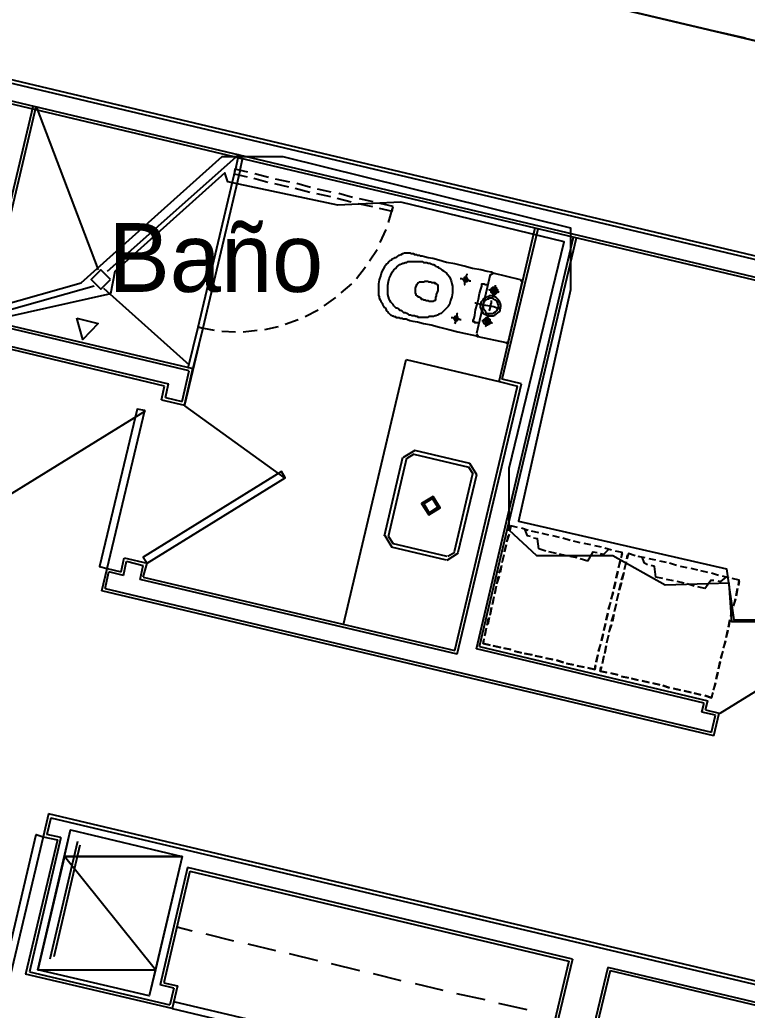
# Model space of a CAD drawing. Header units: feet. Extents: x -84 to 198, y -22 to 181.
# Drawn here: x 33.78 to 46.47, y 39.23 to 56.52 of the extents above; entities that cross this region are included whole.
import ezdxf
from ezdxf.enums import TextEntityAlignment as Align

# ---------------------------------------------------------------- set-up
doc = ezdxf.new("R2010")
doc.units = ezdxf.units.FT
for name, color, linetype in [('A-AREA-COMUN', 252, 'CONTINUOUS'), ('A-AREA-UNIDAD', 30, 'CONTINUOUS'), ('A-LINEA', 7, 'CONTINUOUS'), ('A-LINEA-FINA', 9, 'CONTINUOUS'), ('A-MURO-CONCRETO', 8, 'CONTINUOUS'), ('A-NOMBRE-ESPACIO', 2, 'CONTINUOUS')]:
    doc.layers.add(name, color=color, linetype=linetype)

msp = doc.modelspace()

# ---------------------------------------------------------------- linework, layer by layer
at = {"layer": 'A-AREA-COMUN'}
msp.add_lwpolyline([(33.408, 51.52), (34.848, 51.9289), (37.312, 54.1333), (38.368, 54.1333), (43.392, 52.8889), (43.392, 51.8044), (42.48, 47.7689), (46.112, 46.9333), (46.24, 46.0444), (46.88, 46.0444)], dxfattribs=at)
at = {"layer": 'A-AREA-UNIDAD'}
msp.add_lwpolyline([(47.2, 46.0089), (46.208, 46.0089), (46.16, 46.6844), (45.04, 46.6489), (44.128, 47.1644), (42.8, 47.1644), (42.32, 47.6089), (42.32, 48.6933), (43.28, 52.64), (40.432, 53.3333), (39.328, 53.28), (37.408, 53.6889), (37.36, 53.8489), (35.44, 52.1244), (35.36, 51.7333), (33.52, 51.3244)], dxfattribs=at)
at = {"layer": 'A-LINEA'}
for p, q in [((57.1067, 49.5378), (27.7867, 56.4844)), ((27.8267, 56.4311), (57.0933, 49.4844)), ((29.2267, 56.4578), (57.1867, 49.8311)), ((57.1867, 49.8844), (29.2933, 56.4978)), ((45.2133, 56.4844), (45.7067, 56.3644)), ((45.9467, 56.3111), (46.44, 56.2044)), ((33.12, 51.2444), (34.0133, 55.0044)), ((33.1867, 51.2844), (34.0667, 55.0044)), ((34.0667, 55.0044), (35.1467, 52.1511)), ((37.6, 54.1644), (35.3067, 52.1244)), ((37.5867, 53.9378), (37.5867, 53.9378)), ((37.5867, 53.9378), (37.5867, 53.9378)), ((37.5733, 53.8578), (37.5733, 53.8578)), ((38.12, 53.7644), (37.88, 53.8311)), ((37.8667, 53.7511), (38.1067, 53.6844)), ((38.2267, 53.6578), (38.4667, 53.6044)), ((38.4933, 53.6844), (38.24, 53.7378)), ((38.8533, 53.5911), (38.6133, 53.6578)), ((38.5867, 53.5778), (38.84, 53.5111)), ((38.96, 53.4844), (39.2, 53.4311)), ((39.2133, 53.5111), (38.9733, 53.5644)), ((39.5867, 53.4178), (39.3467, 53.4844)), ((39.32, 53.4044), (39.56, 53.3378)), ((39.68, 53.3111), (39.9333, 53.2578)), ((39.9467, 53.3378), (39.7067, 53.3911)), ((40.2933, 53.2578), (40.0667, 53.3111)), ((40.2133, 52.9778), (40.2933, 53.2578)), ((40.0667, 52.6311), (40.1733, 52.8578)), ((42.1467, 50.2044), (42.7733, 52.8844)), ((42.2, 50.2444), (42.8267, 52.8711)), ((41.7467, 45.5378), (43.44, 52.7244)), ((41.8, 45.5778), (43.4933, 52.7111)), ((39.88, 52.3111), (40.0133, 52.5111)), ((39.6533, 52.0044), (39.8133, 52.2044)), ((41.9867, 52.0711), (41.7467, 51.0444)), ((42.0441, 52.0965), (41.9879, 52.0619)), ((42.52, 51.9778), (42.04, 52.0978)), ((35.08, 51.8711), (33.2, 51.3378)), ((39.3867, 51.7511), (39.5733, 51.9111)), ((42.3067, 50.9111), (42.5467, 51.9378)), ((42.5587, 51.9204), (42.5241, 51.9765)), ((35.24, 51.8311), (36.7333, 50.4978)), ((39.0933, 51.5244), (39.2933, 51.6711)), ((36.3067, 50.1244), (31.16, 51.3511)), ((31.2267, 51.3911), (36.3733, 50.1644)), ((38.76, 51.3378), (38.9867, 51.4578)), ((36.7333, 50.3911), (33.12, 51.2444)), ((33.1867, 51.2844), (36.8, 50.4311)), ((38.4133, 51.2044), (38.64, 51.2844)), ((36.8933, 51.1511), (37.1733, 51.0978)), ((37.3067, 51.0844), (37.5467, 51.0711)), ((37.68, 51.0711), (37.92, 51.0978)), ((38.0533, 51.1111), (38.2933, 51.1644)), ((41.7479, 51.0352), (41.7826, 50.979)), ((36.9067, 50.8444), (36.6533, 49.7911)), ((41.7733, 50.9911), (42.2667, 50.8844)), ((42.2626, 50.8724), (42.3187, 50.907)), ((39.4267, 45.9644), (40.52, 50.5911)), ((40.52, 50.5911), (42.1467, 50.2044)), ((36.6133, 49.8578), (36.7333, 50.3911)), ((36.6533, 49.7911), (36.8, 50.4311)), ((36.7733, 50.4711), (36.7733, 50.4711)), ((36.32, 49.9244), (36.3733, 50.1644)), ((41.4133, 45.4444), (42.5333, 50.1644)), ((42.1467, 50.2044), (42.4667, 50.1244)), ((42.5333, 50.1644), (42.2, 50.2444)), ((36.2533, 49.8844), (36.3067, 50.1244)), ((41.3733, 45.5111), (42.4667, 50.1244)), ((36.2533, 49.8844), (36.6533, 49.7911)), ((36.32, 49.9244), (36.6133, 49.8578)), ((35.9664, 49.6881), (32.5563, 47.5842)), ((38.418, 48.5122), (36.6597, 49.7815)), ((40.6717, 49), (40.4712, 48.8762)), ((40.6564, 48.9351), (40.536, 48.8608)), ((40.6533, 48.9378), (41.6133, 48.7111)), ((40.6667, 49.0044), (41.6267, 48.7778)), ((40.1467, 47.5111), (40.4667, 48.8844)), ((40.2133, 47.4978), (40.5333, 48.8711)), ((41.7555, 48.5727), (41.6317, 48.7733)), ((41.68, 48.5911), (41.36, 47.2311)), ((41.7467, 48.5778), (41.4267, 47.2178)), ((41.6906, 48.5881), (41.6164, 48.7084)), ((42.32, 47.5911), (42.3467, 47.6578)), ((42.4667, 47.6578), (42.3467, 47.6844)), ((42.6533, 47.6044), (42.5333, 47.6444)), ((42.6533, 47.6044), (42.5333, 47.6444)), ((42.84, 47.5644), (42.7067, 47.5911)), ((42.84, 47.5644), (42.7067, 47.5911)), ((43.0133, 47.5244), (42.8933, 47.5511)), ((43.0133, 47.5244), (42.8933, 47.5511)), ((40.1512, 47.5162), (40.2749, 47.3156)), ((40.216, 47.5008), (40.2903, 47.3805)), ((41.24, 47.1511), (40.28, 47.3778)), ((42.32, 47.5378), (42.28, 47.4178)), ((42.28, 47.4044), (42.3067, 47.5244)), ((43.2, 47.4844), (43.08, 47.5111)), ((43.2, 47.4844), (43.08, 47.5111)), ((43.3867, 47.4311), (43.2533, 47.4711)), ((43.3867, 47.4311), (43.2533, 47.4711)), ((43.56, 47.3911), (43.44, 47.4178)), ((43.56, 47.3911), (43.44, 47.4178)), ((43.7467, 47.3511), (43.6267, 47.3778)), ((43.7467, 47.3511), (43.6267, 47.3778)), ((41.2267, 47.0844), (40.2667, 47.3111)), ((41.2349, 47.0889), (41.4355, 47.2127)), ((41.2503, 47.1538), (41.3706, 47.2281)), ((42.2667, 47.3511), (42.24, 47.2311)), ((42.24, 47.2311), (42.2667, 47.3511)), ((42.96, 47.2444), (42.84, 47.2844)), ((43.1467, 47.2044), (43.0133, 47.2311)), ((43.9333, 47.3111), (43.8133, 47.3378)), ((43.9333, 47.3111), (43.8133, 47.3378)), ((44.1067, 47.2578), (43.9867, 47.2978)), ((44.1067, 47.2578), (43.9867, 47.2978)), ((44.2933, 47.2178), (44.1733, 47.2444)), ((44.2933, 47.2044), (44.2667, 47.1244)), ((44.52, 47.1644), (44.4, 47.2044)), ((35.5467, 46.8844), (35.6, 47.1244)), ((35.5867, 46.8178), (35.64, 47.0711)), ((35.6, 47.1244), (36, 47.0311)), ((35.64, 47.0711), (35.9333, 46.9911)), ((35.9333, 46.7911), (36, 47.0311)), ((42.2267, 47.1778), (42.2, 47.0578)), ((42.2, 47.0444), (42.2267, 47.1644)), ((43.32, 47.1644), (43.2, 47.1911)), ((43.5067, 47.1244), (43.3867, 47.1511)), ((43.6933, 47.0711), (43.56, 47.1111)), ((44.2267, 46.9511), (44.2667, 47.0844)), ((44.2533, 47.0711), (44.2267, 46.9511)), ((44.36, 47.0578), (44.3333, 46.9378)), ((44.3333, 46.9244), (44.36, 47.0444)), ((44.3733, 47.1111), (44.3867, 47.1778)), ((44.6933, 47.1244), (44.5733, 47.1511)), ((44.6933, 47.1244), (44.5733, 47.1511)), ((44.88, 47.0844), (44.76, 47.1111)), ((44.88, 47.0844), (44.76, 47.1111)), ((45.0667, 47.0444), (44.9467, 47.0711)), ((45.0667, 47.0444), (44.9467, 47.0711)), ((45.24, 46.9911), (45.12, 47.0311)), ((45.24, 46.9911), (45.12, 47.0311)), ((35.2133, 46.5511), (35.3067, 46.9378)), ((35.2667, 46.5911), (35.3333, 46.8844)), ((35.3067, 46.9378), (35.5467, 46.8844)), ((35.5867, 46.8178), (35.3333, 46.8844)), ((35.88, 46.7511), (35.9333, 46.9911)), ((42.1467, 46.8578), (42.1867, 46.9778)), ((42.1867, 46.9911), (42.16, 46.8711)), ((44.1867, 46.7778), (44.2133, 46.8978)), ((44.2133, 46.8844), (44.1867, 46.7644)), ((44.28, 46.7378), (44.32, 46.8578)), ((44.32, 46.8711), (44.2933, 46.7511)), ((45.4267, 46.9511), (45.3067, 46.9778)), ((45.4267, 46.9511), (45.3067, 46.9778)), ((45.6133, 46.9111), (45.4933, 46.9378)), ((45.6133, 46.9111), (45.4933, 46.9378)), ((45.7867, 46.8711), (45.6667, 46.8978)), ((45.7867, 46.8711), (45.6667, 46.8978)), ((45.9733, 46.8178), (45.8533, 46.8578)), ((45.9733, 46.8178), (45.8533, 46.8578)), ((41.4133, 45.4444), (35.88, 46.7511)), ((35.9333, 46.7911), (41.3733, 45.5111)), ((42.1467, 46.8044), (42.1067, 46.6844)), ((42.1067, 46.6711), (42.1333, 46.8044)), ((44.1467, 46.5911), (44.1733, 46.7111)), ((44.1733, 46.6978), (44.1467, 46.5778)), ((44.28, 46.6978), (44.24, 46.5644)), ((44.24, 46.5644), (44.2667, 46.6844)), ((45, 46.7644), (44.88, 46.7911)), ((45.1867, 46.7244), (45.0667, 46.7511)), ((45.3733, 46.6844), (45.2533, 46.7111)), ((46.16, 46.7778), (46.04, 46.8044)), ((46.16, 46.7778), (46.04, 46.8044)), ((46.3333, 46.7378), (46.2133, 46.7644)), ((46.3333, 46.7111), (46.32, 46.6444)), ((45.8933, 44.0178), (35.2133, 46.5511)), ((35.2667, 46.5911), (45.8533, 44.0844)), ((42.0933, 46.6311), (42.0667, 46.5111)), ((42.0667, 46.4978), (42.0933, 46.6178)), ((44.1333, 46.5244), (44.0933, 46.4044)), ((44.1067, 46.4044), (44.1333, 46.5378)), ((44.2267, 46.5111), (44.2, 46.3911)), ((45.5467, 46.6311), (45.4267, 46.6711)), ((45.7333, 46.5911), (45.6133, 46.6178)), ((49.4064, 46.5148), (45.9963, 44.4109)), ((46.28, 46.4711), (46.3067, 46.5911)), ((46.3067, 46.5911), (46.28, 46.4578)), ((42.0533, 46.4444), (42.0267, 46.3244)), ((42.0267, 46.3111), (42.0533, 46.4311)), ((44.0533, 46.2311), (44.0933, 46.3511)), ((44.08, 46.3378), (44.0533, 46.2178)), ((44.2, 46.3778), (44.2267, 46.4978)), ((46.2667, 46.4044), (46.2267, 46.2844)), ((46.24, 46.2978), (46.2667, 46.4178)), ((42.0133, 46.2578), (41.9867, 46.1378)), ((41.9867, 46.1244), (42.0133, 46.2578)), ((44.0133, 46.0444), (44.04, 46.1644)), ((44.1867, 46.3244), (44.16, 46.2044)), ((44.16, 46.1911), (44.1867, 46.3111)), ((46.1867, 46.1111), (46.2133, 46.2311)), ((46.2133, 46.2178), (46.1867, 46.0978)), ((41.9333, 45.9511), (41.96, 46.0711)), ((41.9733, 46.0844), (41.9467, 45.9644)), ((44.04, 46.1511), (44.0133, 46.0311)), ((44.1067, 46.0178), (44.1467, 46.1378)), ((44.1467, 46.1378), (44.12, 46.0178)), ((46.1467, 45.9244), (46.1733, 46.0444)), ((46.1733, 46.0444), (46.1467, 45.9111)), ((41.92, 45.8978), (41.8933, 45.7778)), ((41.8933, 45.7644), (41.92, 45.8844)), ((43.9733, 45.8578), (44, 45.9778)), ((44, 45.9778), (43.9733, 45.8578)), ((44.1067, 45.9644), (44.0667, 45.8444)), ((44.0667, 45.8311), (44.0933, 45.9511)), ((46.1067, 45.7378), (46.1333, 45.8711)), ((46.1333, 45.8578), (46.1067, 45.7378)), ((41.88, 45.7111), (41.8667, 45.6311)), ((43.9333, 45.6844), (43.96, 45.8044)), ((43.96, 45.7911), (43.9333, 45.6711)), ((44.0533, 45.7778), (44.0267, 45.6578)), ((44.0267, 45.6444), (44.0533, 45.7644)), ((46.0933, 45.6711), (46.0533, 45.5511)), ((46.0667, 45.5644), (46.0933, 45.6844)), ((45.72, 44.5911), (41.7467, 45.5378)), ((41.8, 45.5778), (45.7867, 44.6311)), ((41.8667, 45.6311), (41.9867, 45.6044)), ((42.04, 45.5911), (42.1733, 45.5644)), ((42.1733, 45.5644), (42.04, 45.5911)), ((42.2267, 45.5511), (42.3467, 45.5244)), ((42.3467, 45.5244), (42.2267, 45.5511)), ((42.4133, 45.4978), (42.5333, 45.4711)), ((42.5333, 45.4711), (42.4133, 45.4978)), ((43.88, 45.4978), (43.92, 45.6178)), ((43.9067, 45.6044), (43.88, 45.4844)), ((44.0133, 45.5911), (43.9867, 45.4711)), ((43.9867, 45.4578), (44.0133, 45.5911)), ((46.0133, 45.3778), (46.0533, 45.4978)), ((46.04, 45.4844), (46.0133, 45.3644)), ((42.5867, 45.4578), (42.72, 45.4311)), ((42.72, 45.4311), (42.5867, 45.4578)), ((42.7733, 45.4178), (42.8933, 45.3911)), ((42.8933, 45.3911), (42.7733, 45.4178)), ((42.96, 45.3778), (43.08, 45.3511)), ((43.08, 45.3511), (42.96, 45.3778)), ((43.1467, 45.3378), (43.2667, 45.2978)), ((43.2667, 45.2978), (43.1467, 45.3378)), ((43.84, 45.3111), (43.8667, 45.4311)), ((43.8667, 45.4311), (43.84, 45.2978)), ((43.9733, 45.4178), (43.9467, 45.2978)), ((43.9467, 45.2844), (43.9733, 45.4044)), ((45.9733, 45.1911), (46, 45.3244)), ((46, 45.3111), (45.9733, 45.1911)), ((43.32, 45.2844), (43.44, 45.2578)), ((43.44, 45.2578), (43.32, 45.2844)), ((43.5067, 45.2444), (43.6267, 45.2178)), ((43.6267, 45.2178), (43.5067, 45.2444)), ((43.9333, 45.2311), (43.9067, 45.1511)), ((43.9067, 45.1511), (44.0267, 45.1244)), ((45.9333, 45.0178), (45.96, 45.1378)), ((45.96, 45.1244), (45.9333, 45.0044)), ((44.0933, 45.1111), (44.2133, 45.0844)), ((44.2133, 45.0844), (44.0933, 45.1111)), ((44.28, 45.0578), (44.4, 45.0311)), ((44.4, 45.0311), (44.28, 45.0578)), ((44.4533, 45.0178), (44.5733, 44.9911)), ((44.5733, 44.9911), (44.4533, 45.0178)), ((44.64, 44.9778), (44.76, 44.9511)), ((44.76, 44.9511), (44.64, 44.9778)), ((45.8933, 44.8311), (45.92, 44.9511)), ((44.8267, 44.9378), (44.9467, 44.9111)), ((44.9467, 44.9111), (44.8267, 44.9378)), ((45, 44.8978), (45.12, 44.8578)), ((45.12, 44.8578), (45, 44.8978)), ((45.1867, 44.8444), (45.3067, 44.8178)), ((45.3067, 44.8178), (45.1867, 44.8444)), ((45.3733, 44.8044), (45.4933, 44.7778)), ((45.4933, 44.7778), (45.3733, 44.8044)), ((45.92, 44.9378), (45.88, 44.8178)), ((45.5467, 44.7644), (45.6667, 44.7378)), ((45.6667, 44.7378), (45.5467, 44.7644)), ((45.7467, 44.4711), (45.7867, 44.6311)), ((45.68, 44.4311), (45.72, 44.5911)), ((45.92, 44.3778), (45.68, 44.4311)), ((45.7467, 44.4711), (45.9867, 44.4178)), ((45.8533, 44.0844), (45.92, 44.3778)), ((45.8933, 44.0178), (45.9867, 44.4178)), ((34.28, 42.6578), (34.1867, 42.2578)), ((34.32, 42.5911), (34.2533, 42.2978)), ((66.2, 35.0978), (34.28, 42.6578)), ((34.32, 42.5911), (66.1867, 35.0444)), ((34.44, 42.2044), (33.88, 39.8578)), ((34.4933, 42.2444), (33.9467, 39.8978)), ((34.1867, 42.2578), (34.44, 42.2044)), ((34.4933, 42.2444), (34.2533, 42.2978)), ((34.7867, 42.1778), (34.3067, 40.1244)), ((34.8267, 42.1111), (34.3733, 40.1644)), ((36.7067, 41.7244), (36.2267, 39.6711)), ((43.4267, 40.1244), (36.7067, 41.7244)), ((36.7467, 41.6578), (36.2933, 39.7111)), ((36.7467, 41.6578), (43.36, 40.0844)), ((36.52, 40.6844), (36.7867, 40.6178)), ((37.0267, 40.5644), (37.5067, 40.4444)), ((37.76, 40.3911), (38.24, 40.2711)), ((38.48, 40.2178), (38.9733, 40.0978)), ((43.4267, 40.1244), (42.9333, 38.0844)), ((39.2133, 40.0444), (39.7067, 39.9244)), ((43.36, 40.0844), (42.8933, 38.1378)), ((44.04, 39.9778), (43.0933, 36.0044)), ((49, 38.8044), (44.04, 39.9778)), ((36.44, 39.2578), (33.88, 39.8578)), ((33.9467, 39.8978), (36.4, 39.3244)), ((39.9467, 39.8711), (40.4267, 39.7511)), ((44.08, 39.9244), (43.1333, 35.9511)), ((44.08, 39.9244), (48.9467, 38.7644)), ((36.4667, 39.6178), (36.2267, 39.6711)), ((36.2933, 39.7111), (36.5333, 39.6578)), ((36.4667, 39.6178), (36.4, 39.3244)), ((36.5333, 39.6578), (36.44, 39.2578)), ((40.68, 39.6978), (41.16, 39.5778)), ((41.4, 39.5244), (41.8933, 39.4178)), ((42.1333, 39.3511), (42.6267, 39.2444))]:
    msp.add_line(p, q, dxfattribs=at)
for points in [[(44.2533, 56.7111), (49.9467, 55.3644), (50.4, 57.3111), (44.72, 58.6578), (44.2533, 56.7111)], [(37.5867, 54.1111), (37.5467, 53.9111), (37.6267, 53.8978), (37.6667, 54.0844), (37.5867, 54.1111)], [(37.6267, 53.8978), (36.9733, 51.1378), (36.8933, 51.1511), (37.5467, 53.9111), (37.6267, 53.8978)], [(37.76, 53.8578), (37.5333, 53.9111), (37.52, 53.8311), (37.7467, 53.7778)], [(40.0533, 53.2311), (40.28, 53.1778), (40.2933, 53.2578)], [(42.04, 52.0978), (42.0133, 52.1111), (41.9333, 52.1244), (41.8267, 52.1511), (41.68, 52.1778), (41.5333, 52.2178), (41.3733, 52.2578), (41.2267, 52.2844), (41.0933, 52.3244), (40.9867, 52.3511), (40.9067, 52.3644), (40.84, 52.3778), (40.8, 52.3911), (40.7733, 52.3911), (40.76, 52.4044), (40.7467, 52.4044), (40.7333, 52.4044), (40.72, 52.4044), (40.7067, 52.4178), (40.6933, 52.4178), (40.68, 52.4178), (40.6667, 52.4178), (40.6533, 52.4311), (40.64, 52.4311), (40.6267, 52.4311), (40.6133, 52.4311), (40.6, 52.4444), (40.5867, 52.4444), (40.56, 52.4444), (40.5467, 52.4444), (40.5333, 52.4444), (40.52, 52.4444), (40.5067, 52.4444), (40.4933, 52.4444), (40.4667, 52.4311), (40.4533, 52.4311), (40.44, 52.4178), (40.4267, 52.4178), (40.4, 52.4044), (40.3867, 52.4044), (40.3733, 52.3911), (40.36, 52.3778), (40.3333, 52.3644), (40.32, 52.3644), (40.3067, 52.3511), (40.28, 52.3378), (40.2667, 52.3244), (40.24, 52.3111), (40.2267, 52.2978), (40.2, 52.2711), (40.1867, 52.2578), (40.16, 52.2311), (40.1467, 52.2044), (40.12, 52.1644), (40.0933, 52.1111), (40.08, 52.0578), (40.0533, 51.9778), (40.04, 51.9111), (40.04, 51.8444), (40.04, 51.8044), (40.04, 51.7511), (40.04, 51.7111), (40.0533, 51.6844), (40.0533, 51.6578), (40.0667, 51.6311), (40.08, 51.6044), (40.0933, 51.5911), (40.1067, 51.5644), (40.1067, 51.5511), (40.12, 51.5244), (40.1333, 51.5111), (40.1467, 51.4978), (40.16, 51.4844), (40.1733, 51.4578), (40.1733, 51.4444), (40.1867, 51.4311), (40.2, 51.4178), (40.2133, 51.4044), (40.2267, 51.3911), (40.24, 51.3778), (40.2533, 51.3644), (40.2667, 51.3644), (40.28, 51.3511), (40.2933, 51.3511), (40.3067, 51.3378), (40.32, 51.3378), (40.3333, 51.3378), (40.3467, 51.3244), (40.36, 51.3244), (40.3733, 51.3244), (40.4, 51.3244), (40.4133, 51.3111), (40.4267, 51.3111), (40.44, 51.3111), (40.4533, 51.3111), (40.4667, 51.2978), (40.48, 51.2978), (40.4933, 51.2978), (40.52, 51.2978), (40.5467, 51.2844), (40.5867, 51.2711), (40.64, 51.2578), (40.72, 51.2444), (40.8267, 51.2178), (40.96, 51.1911), (41.1067, 51.1511), (41.2667, 51.1111), (41.4267, 51.0711), (41.56, 51.0444), (41.6667, 51.0178), (41.7467, 51.0044), (41.7733, 50.9911)], [(41.32, 51.6844), (41.2933, 51.6178), (41.28, 51.5511), (41.2533, 51.5111), (41.2133, 51.4711), (41.1867, 51.4444), (41.16, 51.4178), (41.1333, 51.3911), (41.0933, 51.3778), (41.0667, 51.3644), (41.04, 51.3511), (41.0267, 51.3511), (41, 51.3378), (40.9733, 51.3378), (40.96, 51.3378), (40.9333, 51.3378), (40.92, 51.3378), (40.8933, 51.3244), (40.88, 51.3244), (40.8533, 51.3244), (40.8267, 51.3244), (40.8133, 51.3244), (40.7867, 51.3244), (40.76, 51.3244), (40.7333, 51.3244), (40.72, 51.3378), (40.6933, 51.3378), (40.6667, 51.3511), (40.6267, 51.3511), (40.6, 51.3644), (40.5733, 51.3644), (40.56, 51.3778), (40.5333, 51.3911), (40.5067, 51.4044), (40.48, 51.4044), (40.4667, 51.4178), (40.4533, 51.4311), (40.4267, 51.4444), (40.4133, 51.4444), (40.4, 51.4578), (40.3867, 51.4711), (40.36, 51.4844), (40.3467, 51.4844), (40.3333, 51.4978), (40.32, 51.5111), (40.3067, 51.5244), (40.2933, 51.5511), (40.28, 51.5644), (40.2533, 51.5911), (40.24, 51.6178), (40.2267, 51.6444), (40.2133, 51.6844), (40.2, 51.7244), (40.2, 51.7778), (40.2, 51.8178), (40.2, 51.8844), (40.2133, 51.9511), (40.2267, 52.0044), (40.2533, 52.0578), (40.28, 52.1111), (40.3067, 52.1511), (40.3333, 52.1778), (40.36, 52.2044), (40.3867, 52.2311), (40.4133, 52.2444), (40.44, 52.2578), (40.4667, 52.2711), (40.48, 52.2711), (40.5067, 52.2844), (40.52, 52.2844), (40.5333, 52.2844), (40.56, 52.2978), (40.5733, 52.2978), (40.6, 52.2978), (40.6133, 52.2978), (40.6267, 52.2978), (40.6533, 52.2978), (40.68, 52.2978), (40.6933, 52.2978), (40.72, 52.2978), (40.7467, 52.2978), (40.7733, 52.2978), (40.8, 52.2978), (40.8267, 52.2844), (40.8533, 52.2844), (40.88, 52.2844), (40.9067, 52.2711), (40.9333, 52.2711), (40.96, 52.2578), (40.9867, 52.2444), (41, 52.2444), (41.0267, 52.2311), (41.04, 52.2178), (41.0667, 52.2044), (41.08, 52.2044), (41.0933, 52.1911), (41.12, 52.1778), (41.1333, 52.1644), (41.1467, 52.1511), (41.1733, 52.1378), (41.1867, 52.1244), (41.2, 52.1111), (41.2267, 52.0978), (41.24, 52.0711), (41.2533, 52.0578), (41.28, 52.0311), (41.2933, 51.9911), (41.3067, 51.9644), (41.32, 51.9111), (41.3333, 51.8711), (41.3333, 51.8178), (41.3333, 51.7511), (41.32, 51.6844)], [(35.36, 51.9844), (35.1933, 52.1511), (35.0267, 51.9844), (35.1933, 51.8178), (35.36, 51.9844)], [(41.5333, 51.8978), (41.5467, 51.8978), (41.5467, 51.9244), (41.5467, 51.9378), (41.56, 51.9778), (41.56, 52.0044), (41.5733, 52.0311), (41.5733, 52.0578), (41.5867, 52.0711), (41.5867, 52.0844)], [(41.08, 51.8444), (41.08, 51.8578), (41.08, 51.8711), (41.08, 51.8844), (41.0667, 51.8844), (41.0667, 51.8978), (41.0533, 51.9111), (41.04, 51.9111), (41.0267, 51.9111), (41.0267, 51.9244), (41.0133, 51.9244), (41, 51.9244), (40.9867, 51.9244), (40.9733, 51.9244), (40.96, 51.9378), (40.9467, 51.9378), (40.9333, 51.9378), (40.92, 51.9378), (40.9067, 51.9511), (40.8933, 51.9511), (40.88, 51.9511), (40.8667, 51.9511), (40.8533, 51.9511), (40.84, 51.9511), (40.8267, 51.9378), (40.8133, 51.9378), (40.8, 51.9378), (40.7867, 51.9378), (40.7733, 51.9378), (40.76, 51.9378), (40.7467, 51.9378), (40.7333, 51.9244), (40.72, 51.9111), (40.7067, 51.8978), (40.6933, 51.8711), (40.68, 51.8311), (40.68, 51.7911), (40.68, 51.7644), (40.68, 51.7511), (40.6933, 51.7244), (40.6933, 51.7111), (40.7067, 51.6978), (40.72, 51.6978), (40.7333, 51.6844), (40.7467, 51.6844), (40.76, 51.6711), (40.7733, 51.6711), (40.7733, 51.6578), (40.7867, 51.6578), (40.7867, 51.6444), (40.8, 51.6444), (40.8133, 51.6444), (40.8267, 51.6311), (40.84, 51.6311), (40.8533, 51.6311), (40.8667, 51.6178), (40.88, 51.6178), (40.8933, 51.6178), (40.9067, 51.6178), (40.92, 51.6044), (40.9333, 51.6044), (40.9467, 51.6044), (40.96, 51.6044), (40.9733, 51.6044), (40.9867, 51.6044), (41, 51.6044), (41.0133, 51.6178), (41.0267, 51.6178), (41.0267, 51.6311), (41.04, 51.6311), (41.04, 51.6444), (41.04, 51.6711), (41.0533, 51.6978), (41.0533, 51.7244), (41.0667, 51.7644), (41.08, 51.7911), (41.08, 51.8178), (41.08, 51.8311), (41.08, 51.8444)], [(41.4667, 52.0044), (41.4933, 52.0044), (41.5067, 51.9911), (41.5467, 51.9911), (41.5733, 51.9778), (41.6, 51.9778), (41.6267, 51.9644), (41.64, 51.9644), (41.6533, 51.9644)], [(41.52, 51.9911), (41.52, 51.9778), (41.5333, 51.9644), (41.5333, 51.9511), (41.5467, 51.9511), (41.56, 51.9511), (41.5733, 51.9511), (41.5867, 51.9511), (41.5867, 51.9644), (41.5867, 51.9778), (41.6, 51.9778), (41.6, 51.9911), (41.5867, 51.9911), (41.5867, 52.0044), (41.5733, 52.0178), (41.56, 52.0178), (41.5467, 52.0178), (41.5333, 52.0178), (41.5333, 52.0044), (41.5333, 51.9911), (41.52, 51.9911)], [(41.7867, 51.2178), (41.7733, 51.2311), (41.76, 51.2311), (41.7467, 51.2311), (41.7333, 51.2311), (41.72, 51.2311), (41.72, 51.2444), (41.7067, 51.2444), (41.6933, 51.2444), (41.6933, 51.2578), (41.6933, 51.2711), (41.7067, 51.3111), (41.72, 51.3644), (41.7333, 51.4578), (41.76, 51.5511), (41.7867, 51.6444), (41.8, 51.7378), (41.8267, 51.8178), (41.84, 51.8711), (41.84, 51.8844), (41.84, 51.8978), (41.84, 51.9111), (41.8533, 51.9111), (41.8667, 51.9111), (41.88, 51.9111), (41.8933, 51.8978), (41.9067, 51.8978), (41.92, 51.8978), (41.9333, 51.8978), (41.9467, 51.8978)], [(42.0267, 51.6578), (42.0267, 51.6711), (42.04, 51.6844), (42.04, 51.7244), (42.0533, 51.7511), (42.0667, 51.7911), (42.0667, 51.8311), (42.08, 51.8578), (42.08, 51.8711), (42.08, 51.8844)], [(41.8267, 51.5644), (41.8133, 51.5244), (41.8133, 51.4978), (41.8267, 51.4711), (41.84, 51.4444), (41.8533, 51.4178), (41.8667, 51.3911), (41.8933, 51.3778), (41.92, 51.3644), (41.96, 51.3511), (41.9867, 51.3511), (42.0133, 51.3511), (42.04, 51.3511), (42.0667, 51.3644), (42.0933, 51.3778), (42.12, 51.4044), (42.1467, 51.4178), (42.16, 51.4444), (42.16, 51.4844), (42.1733, 51.5111), (42.1733, 51.5378), (42.16, 51.5778), (42.1467, 51.6044), (42.1333, 51.6311), (42.12, 51.6444), (42.0933, 51.6711), (42.0667, 51.6844), (42.04, 51.6978), (42, 51.6978), (41.9733, 51.6978), (41.9467, 51.6844), (41.92, 51.6711), (41.8933, 51.6578), (41.8667, 51.6444), (41.8533, 51.6178), (41.8267, 51.5911), (41.8267, 51.5644)], [(41.96, 51.8178), (41.9733, 51.8044), (41.9867, 51.8044), (42.0133, 51.8044), (42.04, 51.7911), (42.0667, 51.7911), (42.1067, 51.7778), (42.12, 51.7778), (42.1467, 51.7644)], [(42, 51.8044), (42, 51.7911), (42, 51.7778), (42, 51.7644), (42.0133, 51.7511), (42.0267, 51.7378), (42.04, 51.7378), (42.0533, 51.7244), (42.0667, 51.7244), (42.08, 51.7378), (42.0933, 51.7378), (42.1067, 51.7511), (42.12, 51.7644), (42.12, 51.7778), (42.12, 51.7911), (42.12, 51.8044), (42.1067, 51.8178), (42.1067, 51.8311), (42.0933, 51.8444), (42.08, 51.8444), (42.0667, 51.8444), (42.0533, 51.8444), (42.04, 51.8444), (42.0267, 51.8444), (42.0133, 51.8311), (42.0133, 51.8178), (42, 51.8178), (42, 51.8044)], [(42.0267, 51.8044), (42.0267, 51.7911), (42.0267, 51.7778), (42.04, 51.7644), (42.0533, 51.7644), (42.0667, 51.7644), (42.08, 51.7644), (42.08, 51.7778), (42.0933, 51.7778), (42.0933, 51.7911), (42.0933, 51.8044), (42.08, 51.8044), (42.08, 51.8178), (42.0667, 51.8178), (42.0533, 51.8178), (42.04, 51.8178), (42.0267, 51.8044)], [(41.72, 51.5778), (41.7333, 51.5778), (41.7733, 51.5644), (41.84, 51.5511), (41.9067, 51.5378), (41.9867, 51.5244), (42.0533, 51.5111), (42.12, 51.4844), (42.16, 51.4844), (42.1733, 51.4711)], [(41.8667, 51.5511), (41.8667, 51.5244), (41.8667, 51.5111), (41.8667, 51.4844), (41.88, 51.4578), (41.8933, 51.4444), (41.9067, 51.4178), (41.92, 51.4044), (41.9467, 51.3911), (41.96, 51.3911), (41.9867, 51.3911), (42.0133, 51.3911), (42.04, 51.3911), (42.0533, 51.4044), (42.08, 51.4178), (42.0933, 51.4311), (42.1067, 51.4444), (42.12, 51.4711), (42.1333, 51.4844), (42.1333, 51.5111), (42.1333, 51.5378), (42.12, 51.5644), (42.12, 51.5778), (42.1067, 51.6044), (42.0933, 51.6178), (42.0667, 51.6311), (42.0533, 51.6444), (42.0267, 51.6578), (42, 51.6578), (41.9733, 51.6578), (41.96, 51.6444), (41.9333, 51.6444), (41.92, 51.6311), (41.8933, 51.6178), (41.88, 51.5911), (41.8667, 51.5778), (41.8667, 51.5511)], [(41.9733, 51.4444), (41.9867, 51.4711), (41.9867, 51.4844), (42, 51.5111), (42, 51.5511), (42.0133, 51.5778), (42.0133, 51.5911), (42.0133, 51.6178)], [(41.3733, 51.2178), (41.3867, 51.2444), (41.3867, 51.2578), (41.4, 51.2978), (41.4, 51.3244), (41.4133, 51.3511), (41.4133, 51.3778), (41.4133, 51.3911), (41.4267, 51.4044)], [(41.9067, 51.1644), (41.92, 51.1778), (41.92, 51.1911), (41.92, 51.2311), (41.9333, 51.2578), (41.9467, 51.2978), (41.9467, 51.3378), (41.96, 51.3644), (41.96, 51.3778), (41.96, 51.3911)], [(36.9333, 51.1911), (36.9333, 51.1911), (36.9333, 51.1911)], [(41.3067, 51.3244), (41.3333, 51.3244), (41.3467, 51.3111), (41.3733, 51.3111), (41.4133, 51.2978), (41.44, 51.2978), (41.4667, 51.2844), (41.48, 51.2844)], [(41.36, 51.3111), (41.36, 51.2978), (41.36, 51.2844), (41.3733, 51.2844), (41.3733, 51.2711), (41.3867, 51.2711), (41.4, 51.2711), (41.4133, 51.2711), (41.4267, 51.2844), (41.4267, 51.2978), (41.4267, 51.3111), (41.4267, 51.3244), (41.4133, 51.3378), (41.4, 51.3378), (41.3867, 51.3378), (41.3733, 51.3378), (41.3733, 51.3244), (41.36, 51.3244), (41.36, 51.3111)], [(41.84, 51.2711), (41.8667, 51.2711), (41.88, 51.2711), (41.92, 51.2578), (41.9467, 51.2578), (41.9733, 51.2444), (42, 51.2444), (42.0133, 51.2311), (42.0267, 51.2311)], [(41.88, 51.2711), (41.8667, 51.2578), (41.8667, 51.2444), (41.88, 51.2311), (41.88, 51.2178), (41.8933, 51.2178), (41.8933, 51.2044), (41.9067, 51.2044), (41.92, 51.1911), (41.9333, 51.1911), (41.9467, 51.1911), (41.96, 51.2044), (41.9733, 51.2044), (41.9733, 51.2178), (41.9867, 51.2178), (41.9867, 51.2311), (41.9867, 51.2444), (41.9867, 51.2578), (41.9867, 51.2711), (41.9867, 51.2844), (41.9733, 51.2978), (41.96, 51.3111), (41.9467, 51.3111), (41.9333, 51.3111), (41.92, 51.3111), (41.9067, 51.3111), (41.8933, 51.2978), (41.88, 51.2844), (41.88, 51.2711)], [(41.9067, 51.2578), (41.9067, 51.2444), (41.9067, 51.2311), (41.92, 51.2311), (41.92, 51.2178), (41.9333, 51.2178), (41.9467, 51.2311), (41.96, 51.2311), (41.96, 51.2444), (41.96, 51.2578), (41.96, 51.2711), (41.9467, 51.2844), (41.9333, 51.2844), (41.92, 51.2844), (41.9067, 51.2711), (41.9067, 51.2578)], [(36.72, 50.4444), (36.8933, 51.1511), (36.9733, 51.1378), (36.8, 50.4311), (36.72, 50.4444)], [(36.92, 51.1111), (36.92, 51.1111), (36.92, 51.1111)], [(35.3067, 46.9378), (35.96, 49.6978), (35.8267, 49.7244), (35.1733, 46.9778), (35.3067, 46.9378)], [(36, 47.0311), (38.4133, 48.5244), (38.3467, 48.6311), (35.9333, 47.1378), (36, 47.0311)], [(40.9917, 48.2), (40.7912, 48.0762), (40.9149, 47.8756), (41.1155, 47.9994), (40.9917, 48.2)], [(40.9825, 48.161), (40.8301, 48.067), (40.9241, 47.9145), (41.0766, 48.0086), (40.9825, 48.161)], [(42.4667, 47.6578), (42.3467, 47.6844), (42.3333, 47.6044)], [(42.6933, 47.4978), (42.64, 47.5111), (42.6, 47.6178)], [(42.84, 47.2844), (42.8133, 47.4578), (42.7467, 47.4711)], [(43.6933, 47.0711), (43.7867, 47.2311), (43.8533, 47.2178)], [(43.9067, 47.2044), (43.9733, 47.1911), (44.0533, 47.2711)], [(44.28, 47.1378), (44.2933, 47.2178), (44.1733, 47.2444)], [(44.52, 47.1644), (44.4, 47.2044), (44.3733, 47.1111)], [(44.7333, 47.0044), (44.68, 47.0311), (44.64, 47.1378)], [(44.88, 46.7911), (44.8533, 46.9778), (44.8, 46.9911)], [(45.7333, 46.5911), (45.84, 46.7378), (45.8933, 46.7378)], [(45.96, 46.7244), (46.0133, 46.7111), (46.1067, 46.7911)], [(46.32, 46.6578), (46.3333, 46.7378), (46.2133, 46.7644)], [(41.9867, 45.6044), (41.8667, 45.6311), (41.88, 45.6978)], [(43.6933, 45.2044), (43.8133, 45.1778), (43.8267, 45.2578)], [(43.8267, 45.2444), (43.8133, 45.1778), (43.6933, 45.2044)], [(44.0267, 45.1244), (43.9067, 45.1511), (43.92, 45.2178)], [(45.7333, 44.7244), (45.8533, 44.6844), (45.88, 44.7778)], [(45.8667, 44.7644), (45.8533, 44.6844), (45.7333, 44.7244)], [(36.6133, 41.9111), (36.04, 39.4844), (34.0933, 39.9378), (34.6667, 42.3778), (36.6133, 41.9111)], [(34.1867, 42.2578), (33.5333, 39.5111), (33.4133, 39.5378), (34.0667, 42.2978), (34.1867, 42.2578)], [(39.2267, 38.7244), (36.4667, 39.3778), (36.44, 39.2578), (39.2, 38.6044), (39.2267, 38.7244)]]:
    msp.add_lwpolyline(points, dxfattribs=at)
at = {"layer": 'A-LINEA-FINA'}
msp.add_lwpolyline([(34.7733, 51.3111), (35.1467, 51.2178), (34.88, 50.9378), (34.7733, 51.3111), (34.7733, 51.3111)], dxfattribs=at)
at = {"layer": 'A-MURO-CONCRETO'}
for points in [[(44.2533, 56.7111), (50.2667, 56.7111), (49.9467, 55.3644), (44.2533, 56.7111), (44.2533, 56.7111)], [(34.6667, 42.3778), (36.6133, 41.9111), (34.56, 41.9111), (34.6667, 42.3778), (34.6667, 42.3778)], [(34.56, 41.9111), (34.0933, 39.9378), (36.1467, 39.9378), (34.56, 41.9111)], [(34.56, 41.9111), (36.6133, 41.9111), (36.1467, 39.9378), (34.56, 41.9111), (34.56, 41.9111)], [(34.0933, 39.9378), (36.1467, 39.9378), (36.04, 39.4844), (34.0933, 39.9378), (34.0933, 39.9378)]]:
    msp.add_lwpolyline(points, dxfattribs=at)

# ---------------------------------------------------------------- texts
at = {"layer": 'A-NOMBRE-ESPACIO'}
msp.add_text('Baño', height=1.2, dxfattribs=at).set_placement((37.2, 51.7689), align=Align.CENTER)

doc.saveas('drawing.dxf')
